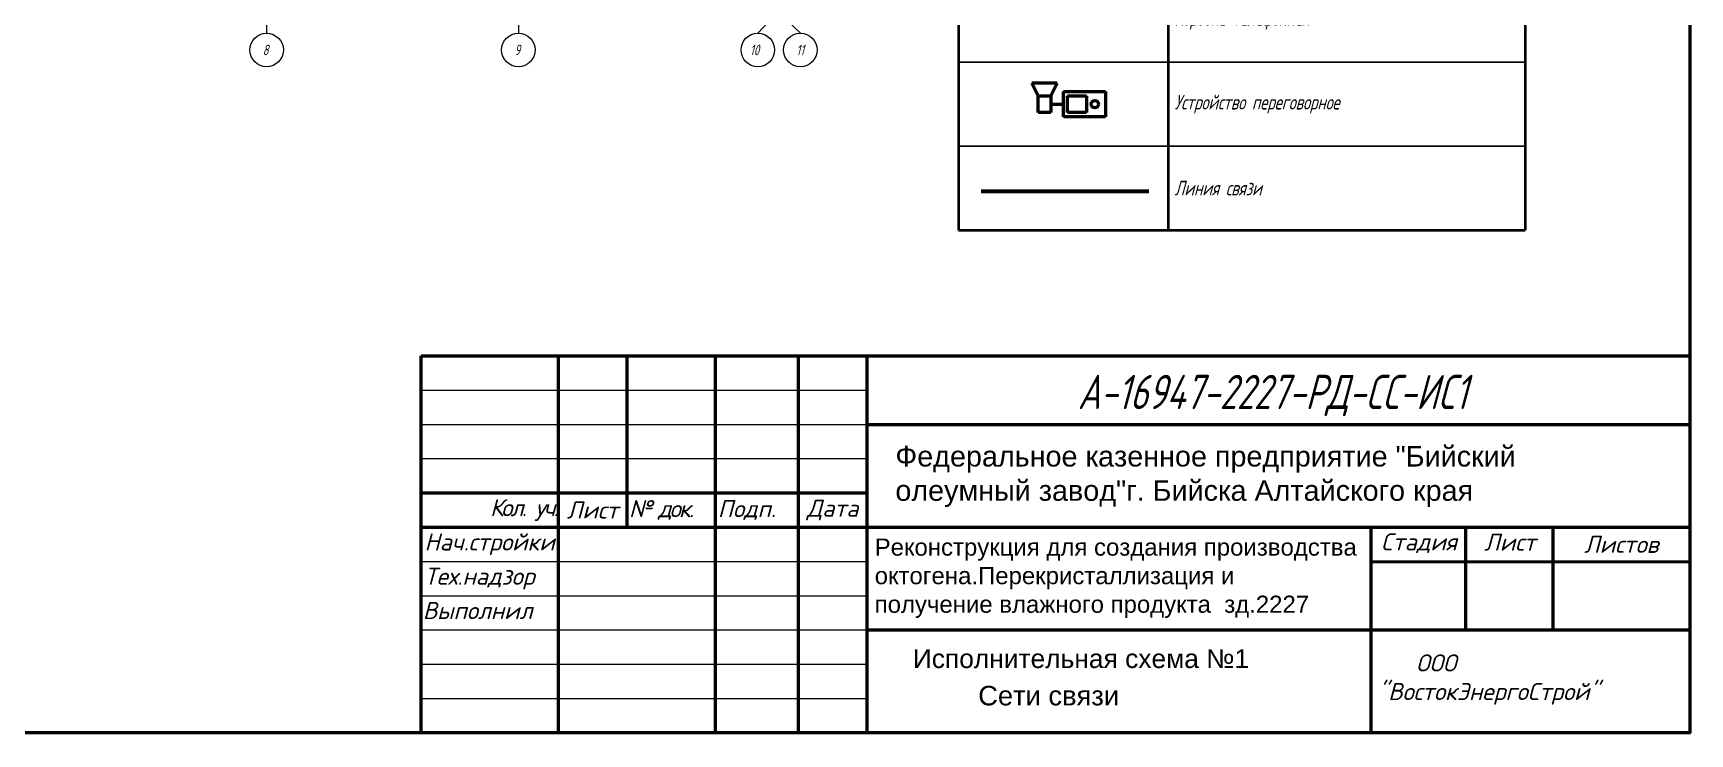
# Model space of a CAD drawing. Header units: millimetres. Extents: x 1337 to 8186, y 1899 to 5236.
# Drawn here: x 6994 to 7610, y 2204 to 2464 of the extents above; entities that cross this region are included whole.
import ezdxf
from ezdxf.enums import TextEntityAlignment as Align

# ---------------------------------------------------------------- set-up
doc = ezdxf.new("R2010")
doc.units = ezdxf.units.MM
for name, color, linetype, lineweight in [('Линия связи (Вновь)', 3, 'Continuous', 60), ('Связь', 84, 'Continuous', 50), ('Строительный', 251, 'Continuous', 13), ('ТаБлица', 253, 'Continuous', 25), ('Формат - толстая линия', 7, 'Continuous', 50), ('Формат - тонкая линия', 7, 'Continuous', 20)]:
    doc.layers.add(name, color=color, linetype=linetype, lineweight=lineweight)
doc.styles.add('2.5', font='isocpeur.ttf', dxfattribs={"oblique": 15, "height": 2.5})
doc.styles.add('Simplex', font='simplex.shx', dxfattribs={"width": 0.7, "oblique": 15})
doc.styles.get("Standard").update_dxf_attribs({"font": 'arial.ttf'})

# ---------------------------------------------------------------- blocks, each defined once
blk = doc.blocks.new('A$C049F4C0A')
at = {"layer": 'Строительный', "ltscale": 100}
for p, q in [((300.18, 161.21), (300.18, 103)), ((360.18, 161.21), (360.18, 103)), ((417.23, 103), (420.18, 106.11)), ((427.4, 103), (424.18, 106.11))]:
    blk.add_line(p, q, dxfattribs=at)
for centre in [(300.18, 99), (360.18, 99), (417.23, 99), (427.35, 99)]:
    blk.add_circle(centre, 4, dxfattribs=at)
at = {"layer": 'Строительный', "ltscale": 100, "style": 'Simplex', "oblique": 15, "width": 0.7}
for s, p in [('8', (299.24, 97.73)), ('9', (359.24, 97.73)), ('10', (415.36, 97.73)), ('11', (426.41, 97.73))]:
    blk.add_text(s, height=2.5, dxfattribs=at).set_placement(p)
blk = doc.blocks.new('*T67')
at = {"layer": 'ТаБлица', "color": 0, "linetype": 'ByBlock', "lineweight": 40, "transparency": 16777216}
for p, q in [((0, 0), (210.6, 0)), ((0, 0), (0, -117)), ((78, 0), (78, -117)), ((210.6, 0), (210.6, -117)), ((0, -23.4), (210.6, -23.4)), ((0, -117), (210.6, -117))]:
    blk.add_line(p, q, dxfattribs=at)
at = {"layer": 'ТаБлица', "color": 5, "linetype": 'ByBlock', "lineweight": 25, "transparency": 16777216}
for p, q in [((0, -54.6), (210.6, -54.6)), ((0, -85.8), (210.6, -85.8))]:
    blk.add_line(p, q, dxfattribs=at)
at = {"layer": 'ТаБлица', "color": 2, "transparency": 16777216, "char_height": 5.46, "style": 'Simplex'}
for s, insert, width, attachment_point in [('Обозначение', (39, -11.7), 78.0015, 5), ('Наименование', (144.3, -11.7), 132.6015, 5), ('Коробка телефонная', (80.34, -39), 127.9215, 4), ('Устройство переговорное', (80.34, -70.2), 127.9215, 4), ('Линия связи', (80.34, -101.4), 127.9215, 4)]:
    blk.add_mtext(s, dxfattribs=dict(at, insert=insert, width=width, attachment_point=attachment_point))
blk = doc.blocks.new('A$C20EB2E6C')
at = {"layer": 'Связь'}
for p, q in [((1, 13), (1, 16)), ((1, 16), (5, 16)), ((8, 17.5), (5, 16)), ((5, 16), (5, 13)), ((8, 11.5), (8, 17.5)), ((5, 13), (1, 13)), ((3, 13), (3, 10)), ((8, 11.5), (5, 13)), ((0, 0), (0, 10)), ((0, 10), (6, 10)), ((1, 4.5), (1, 9)), ((1, 9), (5, 9)), ((5, 9), (5, 4.5)), ((6, 10), (6, 0)), ((5, 4.5), (1, 4.5)), ((6, 0), (0, 0))]:
    blk.add_line(p, q, dxfattribs=at)
blk.add_circle((3, 2.5), 0.868, dxfattribs=at)

msp = doc.modelspace()

# ---------------------------------------------------------------- linework, layer by layer
at = {"layer": 'Линия связи (Вновь)'}
msp.add_line((7346.37, 2405.68), (7408.77, 2405.68), dxfattribs=at)
at = {"layer": 'Формат - толстая линия'}
msp.add_lwpolyline([(6602.81, 2935.95), (7609.86, 2935.95), (7609.86, 2204.24), (6602.81, 2204.24)], close=True, dxfattribs=at)
at = {"layer": 'Формат - толстая линия', "ltscale": 100}
msp.add_lwpolyline([(7138.2, 2344.46), (7609.86, 2344.46), (7609.86, 2204.24), (7138.2, 2204.24)], close=True, dxfattribs=at)
for points in [[(7189.2, 2344.46), (7189.2, 2204.24)], [(7214.69, 2344.46), (7214.69, 2280.72)], [(7247.54, 2344.23), (7247.54, 2204)], [(7278.43, 2344.46), (7278.43, 2204.24)], [(7303.92, 2344.46), (7303.92, 2204.24)], [(7303.92, 2318.96), (7609.86, 2318.96)], [(7138.2, 2293.47), (7303.92, 2293.47)], [(7138.2, 2280.72), (7303.92, 2280.72)], [(7303.92, 2280.72), (7609.86, 2280.72)], [(7491.27, 2280.32), (7491.27, 2203.83)], [(7526.47, 2280.89), (7526.47, 2242.64)], [(7558.87, 2280.72), (7558.87, 2242.48)], [(7491.35, 2267.81), (7609.86, 2267.97)], [(7303.92, 2242.48), (7609.86, 2242.48)]]:
    msp.add_lwpolyline(points, dxfattribs=at)
at = {"layer": 'Формат - тонкая линия', "ltscale": 100}
for points in [[(7138.2, 2331.71), (7303.92, 2331.71)], [(7138.2, 2318.96), (7303.92, 2318.96)], [(7138.2, 2306.22), (7303.92, 2306.22)], [(7138.2, 2267.97), (7303.92, 2267.97)], [(7138.2, 2255.23), (7303.92, 2255.23)], [(7138.2, 2242.48), (7303.92, 2242.48)], [(7138.2, 2229.73), (7303.92, 2229.73)], [(7138.2, 2216.98), (7303.92, 2216.98)]]:
    msp.add_lwpolyline(points, dxfattribs=at)

# ---------------------------------------------------------------- block references
msp.add_blockref('*T67', (7337.99, 2508.24))
at = {"layer": 'Линия связи (Вновь)', "xscale": 1.56, "yscale": 1.56, "zscale": 1.56}
msp.add_blockref('A$C049F4C0A', (6612.52, 2303.78), dxfattribs=at)
at = {"layer": 'Связь', "xscale": 1.56, "yscale": 1.56, "zscale": 1.56, "rotation": 90}
msp.add_blockref('A$C20EB2E6C', (7392.59, 2433.36), dxfattribs=at)

# ---------------------------------------------------------------- texts
at = {"lineweight": 35, "style": 'Simplex', "oblique": 15, "width": 0.7}
msp.add_text('А-16947-2227-РД-СС-ИС1', height=12.7475, dxfattribs=at).set_placement((7454.71, 2324.63), align=Align.CENTER)
at = {"attachment_point": 1}
for s, width, heights, insert, char_height in [('Федеральное казенное предприятие "Бийский олеумный завод"г. Бийска Алтайского края', 271.2777, [71.17], (7314.53, 2310.92), 7.6485), ('Реконструкция для создания производства октогена.Перекристаллизация и получение влажного продукта  зд.2227', 179.2596, [0], (7306.84, 2276.5), 6.37377), ('Исполнительная схема №1', 305.9793, [0], (7321.03, 2235.34), 7.0112), ('Сети связи', 305.9793, [0], (7345.33, 2221.69), 7.26)]:
    msp.add_mtext_dynamic_manual_height_columns(s, width=width, gutter_width=12.5, heights=heights, dxfattribs=dict(at, insert=insert, char_height=char_height))
at = {"color": 0, "linetype": 'ByBlock', "lineweight": -2, "ltscale": 100, "style": '2.5'}
for s, insert, char_height, width, attachment_point in [('{\\T0.75;Кол. уч.}', (7176.45, 2287.1), 6.3738, 25.4951, 5), ('Лист', (7201.94, 2287.1), 6.374, 25.4951, 5), ('{\\T0.85;№ док.}', (7227.44, 2287.1), 6.3738, 25.4951, 5), ('Подп.', (7259.31, 2287.1), 6.374, 38.2426, 5), ('Дата', (7291.18, 2287.1), 6.374, 25.4951, 5), ('Нач.стройки', (7139.48, 2274.35), 6.3738, 50.9902, 4), ('Стадия', (7509.18, 2274.75), 6.374, 38.2426, 5), ('Лист', (7542.98, 2275.15), 6.374, 38.2426, 5), ('Листов', (7584.37, 2274.35), 6.374, 50.9902, 5), ('Тех.надзор', (7139.48, 2261.6), 6.374, 50.9902, 4), ('Выполнил', (7138.87, 2249.7), 6.374, 50.9902, 4), ('\\pi6.91506;ООО \\P\\pi-7.08494;"ВостокЭнергоСтрой"', (7501.15, 2224.04), 6.3738, 50.9902, 4)]:
    msp.add_mtext(s, dxfattribs=dict(at, insert=insert, char_height=char_height, width=width, attachment_point=attachment_point))

doc.saveas('drawing.dxf')
